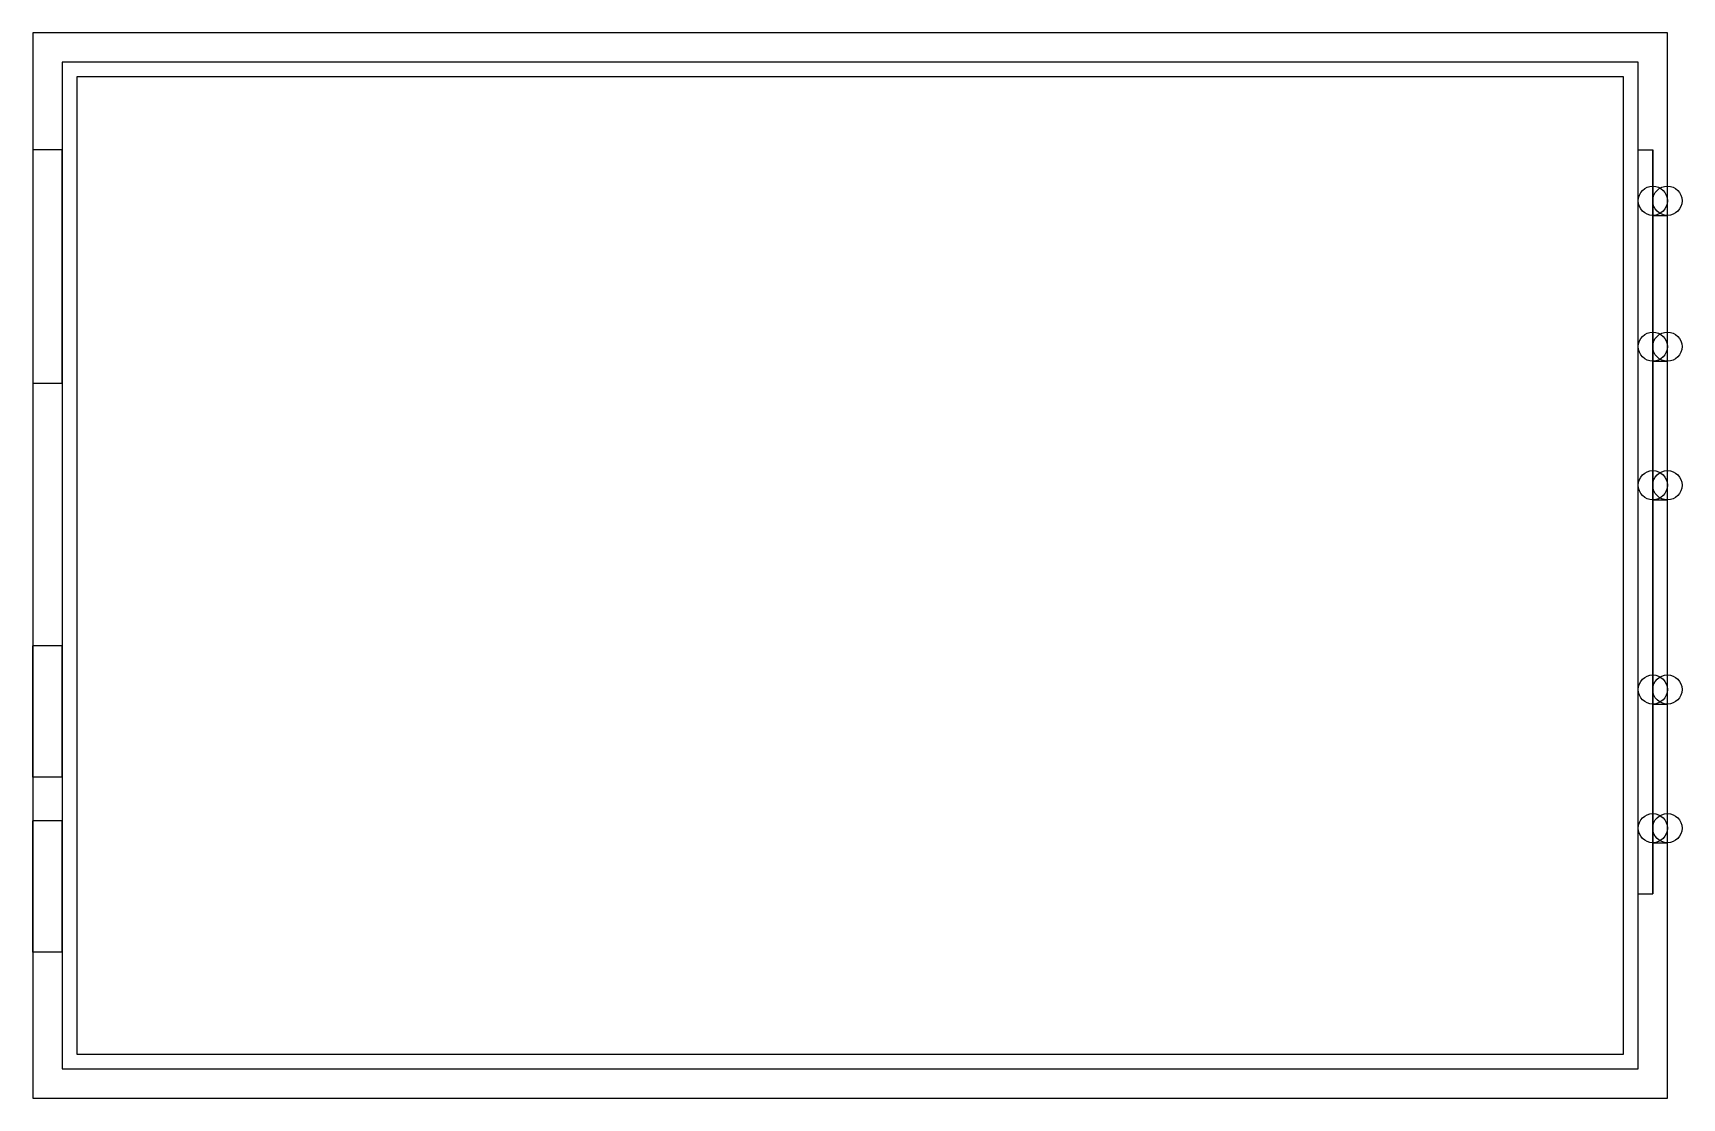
# Model space of a CAD drawing. Header units: millimetres. Extents: x -56 to 57, y -36 to 36.
import ezdxf

# ---------------------------------------------------------------- set-up
doc = ezdxf.new("R2010")
doc.units = ezdxf.units.MM
doc.layers.add('Body', color=7, linetype='CONTINUOUS')

msp = doc.modelspace()

# ---------------------------------------------------------------- linework, layer by layer
at = {"layer": 'Body'}
for p, q in [((-56, 36.5), (-56, 28.5)), ((-56, 36.5), (-56, 36.5, -14.5)), ((-56, 36.5, -14.5), (-56, -36.5, -14.5)), ((-56, 36.5), (-56, 28.5)), ((56, 36.5), (-56, 36.5)), ((56, 36.5, -14.5), (-56, 36.5, -14.5)), ((-56, 36.5, -14.5), (-56, -36.5, -14.5)), ((-56, 36.5), (-56, 36.5, -14.5)), ((56, 36.5), (-56, 36.5)), ((56, 36.5, -14.5), (-56, 36.5, -14.5)), ((56, -36.5), (56, 36.5)), ((56, -36.5, -14.5), (56, 36.5, -14.5)), ((56, 36.5), (56, 36.5, -14.5)), ((56, -36.5), (56, 36.5)), ((56, -36.5, -14.5), (56, 36.5, -14.5)), ((56, 36.5), (56, 36.5, -14.5)), ((54, 34.5), (-54, 34.5)), ((-54, 34.5), (-54, 28.5)), ((-54, 34.5), (-54, 28.5)), ((-54, 34.5), (-54, 34.5, -8)), ((-54, 34.5, -8), (-54, -34.5, -8)), ((-54, 34.5), (-54, 34.5, -8)), ((54, 34.5), (-54, 34.5)), ((54, 34.5, -8), (-54, 34.5, -8)), ((54, 34.5, -8), (-54, 34.5, -8)), ((-54, 34.5, -8), (-54, -34.5, -8)), ((54, -34.5), (54, 34.5)), ((54, -34.5), (54, 34.5)), ((54, 34.5), (54, 34.5, -8)), ((54, 28.5, -8), (54, 34.5, -8)), ((54, 34.5), (54, 34.5, -8)), ((54, 28.5, -8), (54, 34.5, -8)), ((-53, 33.5, -8), (-53, -33.5, -8)), ((53, 33.5, -8), (-53, 33.5, -8)), ((-53, 33.5, -8), (-53, -33.5, -8)), ((-53, 33.5, -12.5), (-53, -33.5, -12.5)), ((-53, 33.5, -8), (-53, 33.5, -12.5)), ((53, 33.5, -8), (-53, 33.5, -8)), ((-53, 33.5, -8), (-53, 33.5, -12.5)), ((53, 33.5, -12.5), (-53, 33.5, -12.5)), ((53, 33.5, -12.5), (-53, 33.5, -12.5)), ((-53, 33.5, -12.5), (-53, -33.5, -12.5)), ((53, -33.5, -8), (53, 33.5, -8)), ((53, 33.5, -8), (53, 33.5, -12.5)), ((53, -33.5, -8), (53, 33.5, -8)), ((53, 33.5, -8), (53, 33.5, -12.5)), ((53, -33.5, -12.5), (53, 33.5, -12.5)), ((53, -33.5, -12.5), (53, 33.5, -12.5)), ((-56, 28.5), (-56, 28.5, -6)), ((-56, 28.5, -6), (-56, 12.5, -6)), ((-54, 28.5), (-56, 28.5)), ((-56, 28.5), (-56, 28.5, -6)), ((-54, 28.5), (-56, 28.5)), ((-54, 28.5, -6), (-56, 28.5, -6)), ((-56, 28.5, -6), (-56, 12.5, -6)), ((-54, 28.5, -6), (-56, 28.5, -6)), ((-54, 28.5), (-54, 28.5, -6)), ((-54, 12.5, -6), (-54, 28.5, -6)), ((-54, 28.5), (-54, 28.5, -6)), ((-54, 12.5, -6), (-54, 28.5, -6)), ((54, 28.5, -3), (54, 28.5, -8)), ((54, -22.5, -3), (54, 28.5, -3)), ((54, 28.5, -8), (55, 28.5, -8)), ((54, 28.5, -3), (55, 28.5, -3)), ((54, 28.5, -8), (55, 28.5, -8)), ((54, 28.5, -3), (54, 28.5, -8)), ((54, 28.5, -3), (55, 28.5, -3)), ((54, -22.5, -3), (54, 28.5, -3)), ((55, 28.5, -3), (55, 28.5, -8)), ((55, -22.5, -3), (55, 28.5, -3)), ((55, 28.5, -8), (55, -22.5, -8)), ((55, 28.5, -8), (55, -22.5, -8)), ((55, 28.5, -3), (55, 28.5, -8)), ((55, -22.5, -3), (55, 28.5, -3)), ((55, 24, -6), (56, 24, -6)), ((55, 24, -6), (56, 24, -6)), ((55, 14, -6), (56, 14, -6)), ((55, 14, -6), (56, 14, -6)), ((-56, 12.5), (-56, 12.5, -6)), ((-56, 12.5), (-56, -36.5)), ((-56, 12.5), (-56, -36.5)), ((-56, 12.5), (-54, 12.5)), ((-56, 12.5, -6), (-54, 12.5, -6)), ((-56, 12.5), (-56, 12.5, -6)), ((-56, 12.5), (-54, 12.5)), ((-56, 12.5, -6), (-54, 12.5, -6)), ((-54, 12.5), (-54, -34.5)), ((-54, 12.5), (-54, 12.5, -6)), ((-54, 12.5), (-54, 12.5, -6)), ((-54, 12.5), (-54, -34.5)), ((55, 4.5, -6), (56, 4.5, -6)), ((55, 4.5, -6), (56, 4.5, -6)), ((-56, -5.5, -3.5), (-56, -14.5, -3.5)), ((-56, -5.5, -6.5), (-56, -5.5, -3.5)), ((-56, -14.5, -6.5), (-56, -5.5, -6.5)), ((-54, -5.5, -3.5), (-56, -5.5, -3.5)), ((-56, -5.5, -3.5), (-56, -14.5, -3.5)), ((-54, -5.5, -6.5), (-56, -5.5, -6.5)), ((-54, -5.5, -3.5), (-56, -5.5, -3.5)), ((-56, -5.5, -6.5), (-56, -5.5, -3.5)), ((-54, -5.5, -6.5), (-56, -5.5, -6.5)), ((-56, -14.5, -6.5), (-56, -5.5, -6.5)), ((-54, -5.5, -3.5), (-54, -14.5, -3.5)), ((-54, -5.5, -6.5), (-54, -5.5, -3.5)), ((-54, -14.5, -6.5), (-54, -5.5, -6.5)), ((-54, -5.5, -3.5), (-54, -14.5, -3.5)), ((-54, -5.5, -6.5), (-54, -5.5, -3.5)), ((-54, -14.5, -6.5), (-54, -5.5, -6.5)), ((55, -9.5, -6), (56, -9.5, -6)), ((55, -9.5, -6), (56, -9.5, -6)), ((-56, -14.5, -3.5), (-56, -14.5, -6.5)), ((-54, -14.5, -3.5), (-56, -14.5, -3.5)), ((-54, -14.5, -6.5), (-56, -14.5, -6.5)), ((-54, -14.5, -3.5), (-56, -14.5, -3.5)), ((-54, -14.5, -6.5), (-56, -14.5, -6.5)), ((-56, -14.5, -3.5), (-56, -14.5, -6.5)), ((-54, -14.5, -3.5), (-54, -14.5, -6.5)), ((-54, -14.5, -3.5), (-54, -14.5, -6.5)), ((-56, -17.5, -3.5), (-56, -26.5, -3.5)), ((-56, -17.5, -6.5), (-56, -17.5, -3.5)), ((-56, -26.5, -6.5), (-56, -17.5, -6.5)), ((-54, -17.5, -3.5), (-56, -17.5, -3.5)), ((-56, -17.5, -3.5), (-56, -26.5, -3.5)), ((-54, -17.5, -6.5), (-56, -17.5, -6.5)), ((-54, -17.5, -3.5), (-56, -17.5, -3.5)), ((-56, -17.5, -6.5), (-56, -17.5, -3.5)), ((-54, -17.5, -6.5), (-56, -17.5, -6.5)), ((-56, -26.5, -6.5), (-56, -17.5, -6.5)), ((-54, -17.5, -3.5), (-54, -26.5, -3.5)), ((-54, -17.5, -6.5), (-54, -17.5, -3.5)), ((-54, -26.5, -6.5), (-54, -17.5, -6.5)), ((-54, -17.5, -3.5), (-54, -26.5, -3.5)), ((-54, -17.5, -6.5), (-54, -17.5, -3.5)), ((-54, -26.5, -6.5), (-54, -17.5, -6.5)), ((55, -19, -6), (56, -19, -6)), ((55, -19, -6), (56, -19, -6)), ((54, -22.5, -8), (54, -22.5, -3)), ((54, -34.5, -8), (54, -22.5, -8)), ((54, -34.5, -8), (54, -22.5, -8)), ((54, -22.5, -8), (55, -22.5, -8)), ((54, -22.5, -3), (55, -22.5, -3)), ((54, -22.5, -8), (55, -22.5, -8)), ((54, -22.5, -3), (55, -22.5, -3)), ((54, -22.5, -8), (54, -22.5, -3)), ((55, -22.5, -8), (55, -22.5, -3)), ((55, -22.5, -8), (55, -22.5, -3)), ((-56, -26.5, -3.5), (-56, -26.5, -6.5)), ((-54, -26.5, -3.5), (-56, -26.5, -3.5)), ((-54, -26.5, -6.5), (-56, -26.5, -6.5)), ((-54, -26.5, -3.5), (-56, -26.5, -3.5)), ((-54, -26.5, -6.5), (-56, -26.5, -6.5)), ((-56, -26.5, -3.5), (-56, -26.5, -6.5)), ((-54, -26.5, -3.5), (-54, -26.5, -6.5)), ((-54, -26.5, -3.5), (-54, -26.5, -6.5)), ((-53, -33.5, -8), (53, -33.5, -8)), ((-53, -33.5, -8), (53, -33.5, -8)), ((-53, -33.5, -12.5), (53, -33.5, -12.5)), ((-53, -33.5, -8), (-53, -33.5, -12.5)), ((-53, -33.5, -8), (-53, -33.5, -12.5)), ((-53, -33.5, -12.5), (53, -33.5, -12.5)), ((53, -33.5, -8), (53, -33.5, -12.5)), ((53, -33.5, -8), (53, -33.5, -12.5)), ((-54, -34.5), (54, -34.5)), ((-54, -34.5), (-54, -34.5, -8)), ((-54, -34.5), (-54, -34.5, -8)), ((-54, -34.5), (54, -34.5)), ((-54, -34.5, -8), (54, -34.5, -8)), ((-54, -34.5, -8), (54, -34.5, -8)), ((54, -34.5), (54, -34.5, -8)), ((54, -34.5), (54, -34.5, -8)), ((-56, -36.5), (-56, -36.5, -14.5)), ((-56, -36.5), (56, -36.5)), ((-56, -36.5, -14.5), (56, -36.5, -14.5)), ((-56, -36.5), (-56, -36.5, -14.5)), ((-56, -36.5), (56, -36.5)), ((-56, -36.5, -14.5), (56, -36.5, -14.5)), ((56, -36.5), (56, -36.5, -14.5)), ((56, -36.5), (56, -36.5, -14.5))]:
    msp.add_line(p, q, dxfattribs=at)
for centre in [(55, 25, -6), (55, 25, -6), (56, 25, -6), (56, 25, -6), (55, 15, -6), (55, 15, -6), (56, 15, -6), (56, 15, -6), (55, 5.5, -6), (55, 5.5, -6), (56, 5.5, -6), (56, 5.5, -6), (55, -8.5, -6), (55, -8.5, -6), (56, -8.5, -6), (56, -8.5, -6), (55, -18, -6), (55, -18, -6), (56, -18, -6), (56, -18, -6)]:
    msp.add_circle(centre, 1, dxfattribs=at)

doc.saveas('drawing.dxf')
